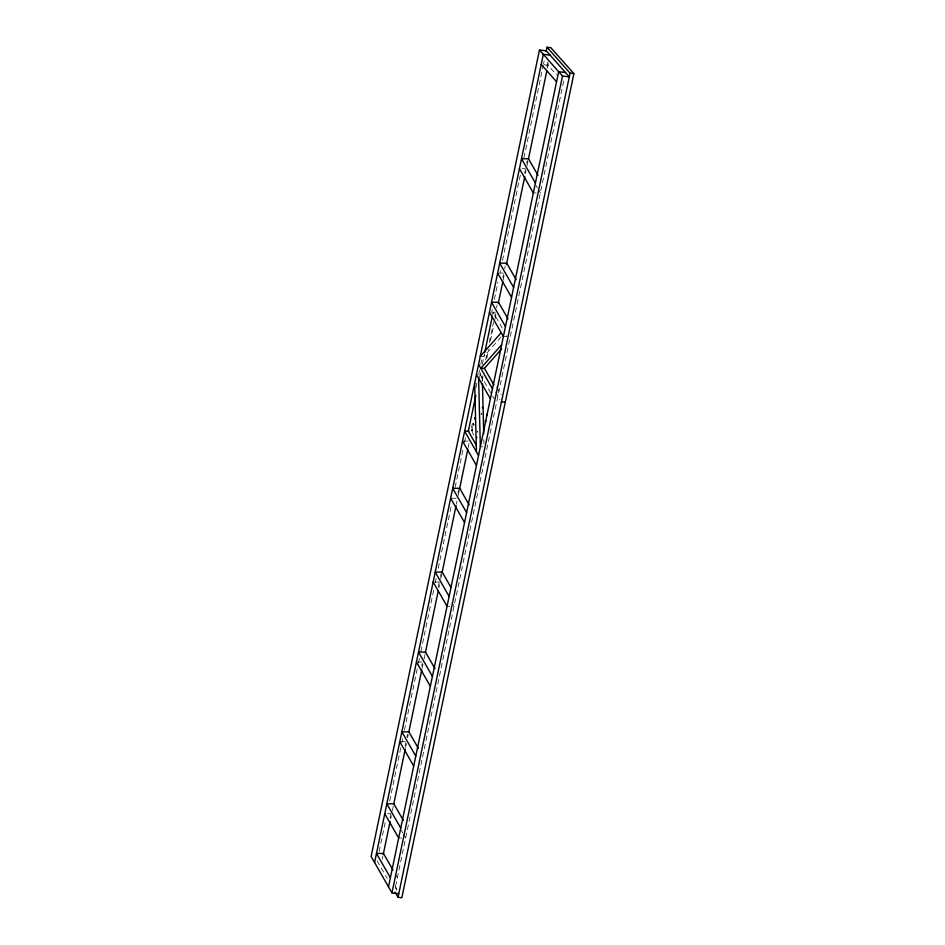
<?xml version="1.0" encoding="UTF-8"?>
<svg xmlns="http://www.w3.org/2000/svg" width="945" height="945" viewBox="0 0 945 945"><rect width="100%" height="100%" fill="white"/><g stroke="black" fill="none" stroke-linecap="round" stroke-linejoin="round"><path stroke-width="0.71" stroke-dasharray="4.72 3.54" d="M379.122 851.492L385.749 819.693M389.683 800.899L400.845 747.424M401.873 742.475L402.653 738.754M404.46 730.083L417.43 667.938M418.458 663.059L419.663 657.283M420.868 651.507L434.133 587.979M435.232 582.663L436.141 578.328M438.256 568.217L451.615 504.228M455.147 487.277L463.369 447.918M464.503 442.473L465.779 436.366M475.973 387.556L476.93 382.938M478.69 374.551L479.587 370.216M480.792 364.427L482.352 356.974M491.66 312.393L492.274 309.428M494.377 299.388L497.991 282.047M499.799 273.424L500.413 270.483M502.504 260.454L520.329 175.097M523.943 157.756L543.257 65.252M543.552 63.811L544.155 60.917M479.576 377.35L480.769 371.645M482.304 364.286L484.502 353.784M492.581 315.087L493.172 312.216L503.425 330.112M390.037 817.968L390.935 813.621M405.121 745.699L405.724 742.805M406.929 737.029L407.531 734.135M421.718 666.213L422.32 663.319M438.315 586.715L439.212 582.38M440.417 576.604L441.031 573.709M457.923 492.782L458.526 489.888M471.496 427.742L472.405 423.407M481.761 378.602L482.363 375.708M485.683 359.821L487.183 352.591M489.297 342.48L493.526 322.245M494.731 316.469L495.334 313.575M496.538 307.798L497.141 304.904M502.87 277.452L503.472 274.558M504.689 268.782L505.291 265.888M524.593 173.407L525.503 169.072M526.708 163.296L527.31 160.414M546.919 66.481L548.431 59.263M382.276 859.088L382.867 856.264M390.722 818.606L391.324 815.712M392.34 810.881L393.817 803.805M405.488 747.885L406.397 743.55M407.602 737.785L408.252 734.631M422.061 668.505L422.97 664.181M424.01 659.161L425.486 652.074M438.929 587.684L439.531 584.801M440.713 579.155L442.189 572.079M456.411 503.98L457.014 501.098M458.207 495.381L459.683 488.305M468.153 447.694L469.063 443.37M471.614 431.168L472.512 426.868M482.021 381.308L483.285 375.271M486.84 358.214L488.671 349.473M490.455 340.897L493.774 325.021M494.944 319.363L496.149 313.634M503.106 280.287L504.311 274.511M525.408 173.49L526.011 170.596M527.003 165.812L528.479 158.736M547.403 68.134L548.608 62.335M395.589 886.209L564.26 78.258M501.098 336.987L483.97 356.312L480.261 356.336M522.231 168.671L525.018 168.659M533.346 192.969L536.134 192.957M500.437 273.07L503.224 273.058M492.262 312.216L495.357 312.204M503.378 336.514L507.087 336.503L504.157 331.388M463.96 441.114L468.141 441.091M480.343 446.843L482.812 446.831M452.029 498.251L456.211 498.228M434.546 582.014L438.728 582.002M447.056 606.312L449.844 606.3M417.844 662.02L422.025 661.996M401.2 741.742L405.381 741.719M387.556 813.739L390.356 813.716M398.684 838.038L401.471 838.026M543.93 64.732L548.005 65.205L556.64 74.974M535.933 185.267L537.398 187.819M538.13 189.095L540.327 192.934M496.704 386.954L501.015 394.49M495.652 391.998L499.976 399.534M480.178 374.48L491.896 394.927M492.617 396.203L494.081 398.766M472.335 432.456L473.799 435.007M451.84 602.438L454.037 606.277M401.259 830.336L402.724 832.888M403.456 834.163L405.653 838.002M395.164 873.877L397.361 877.716M395.376 886.445L396.805 888.961M395.293 887.627L396.687 890.06M377.161 860.871L387.226 878.46M482.304 378.201L482.387 381.118M483.864 439.519L483.982 443.902M477.544 431.239L477.768 432.137L477.544 431.239M481.265 413.39L481.501 414.288L481.265 413.39"/><path stroke-width="1.42" d="M487.147 415.127L486.852 414.253L487.147 414.76M539.465 50.002L562.499 76.049L569.303 76.84L546.269 50.806L539.465 50.002L371.113 856.465L391.974 892.895L398.778 893.698M374.586 862.537L543.304 54.337L550.108 55.141M478.583 364.392L492.451 388.867M546.115 51.573L547.013 47.25L550.84 47.699L573.887 73.639L401.849 897.75L398.022 897.301L395.14 892.281M475.819 395.353L468.342 431.192L476.386 445.249M484.797 352.355L492.274 316.516M383.197 854.682L390.12 821.489M393.734 804.171L405.192 749.326M408.807 732.009L421.765 669.946M425.38 652.629L438.326 590.578M441.941 573.261L456.104 505.421M459.424 489.545L467.858 449.135M498.287 303.38L502.811 281.728M506.425 264.411L524.806 176.372M528.42 159.055L546.801 71.017M388.489 886.823L558.66 71.702L565.464 72.505M391.974 892.895L562.499 76.049M398.022 897.301L570.071 73.19L547.013 47.25M476.741 437.748L476.752 437.051M480.261 356.336L501.193 332.711M501.665 344.724L480.71 368.373L484.419 368.349L501.594 348.965M501.417 402.038L505.339 402.027M468.814 431.192L464.633 431.204L478.536 455.49M570.071 73.19L573.887 73.639M541.213 64.402L556.558 81.766M538 175.345L528.479 158.736L521.51 158.772L535.413 183.058M519.443 168.683L533.346 192.969M516.206 279.755L506.685 263.135L499.716 263.171L513.619 287.457M497.649 273.081L511.552 297.368M508.032 318.902L498.511 302.282L491.542 302.317L505.445 326.604M489.475 312.228L503.378 336.514M484.442 368.396L493.963 385.017M476.469 374.492L490.384 398.778M462.566 441.126L476.469 465.412M469.192 504.925L459.683 488.305L452.702 488.341L466.617 512.627M450.635 498.251L464.55 522.538M450.978 587.412L442.189 572.079L435.22 572.115L449.123 596.401M433.153 582.025L447.056 606.312M435.007 668.694L425.486 652.074L418.517 652.109L432.42 676.396M416.45 662.02L430.353 686.306M418.363 748.416L408.842 731.796L401.873 731.832L415.776 756.118M399.806 741.754L413.709 766.029M403.338 820.414L393.817 803.805L386.848 803.829L400.751 828.115M384.769 813.751L398.684 838.038M392.978 870.05L383.457 853.429L376.476 853.465L390.391 877.751M482.458 384.036L483.722 433.684M478.607 378.213L480.343 446.843M474.673 383.103L476.422 451.793M472.134 429.904L472.358 430.79L472.134 429.904M473.374 423.951L473.599 424.848L473.374 423.951M474.614 417.997L474.839 418.895L474.614 417.997M482.505 407.437L482.741 408.334L482.505 407.437M484.194 426.62L484.431 427.518L484.194 426.62M485.446 420.679L485.671 421.576L485.446 420.679"/></g></svg>
